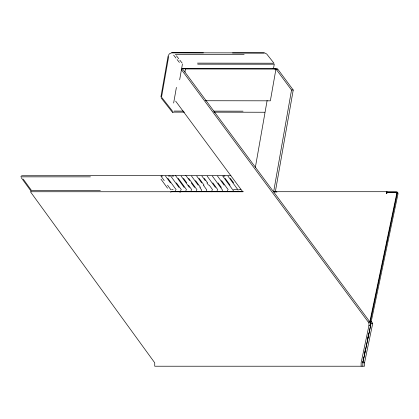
<?xml version="1.0" encoding="UTF-8"?>
<svg xmlns="http://www.w3.org/2000/svg" width="419" height="419" viewBox="0 0 419 419"><rect width="100%" height="100%" fill="white"/><g stroke="black" fill="none" stroke-linecap="round" stroke-linejoin="round"><path stroke-width="0.63" d="M386.899 192.902L386.821 192.562M20.95 176.849L21.123 176.21M160.906 96.904L168.056 56.251M168.674 56.481L161.524 97.14L172.272 110.852M173.649 103.027L176.399 87.382M179.662 79.793L182.412 64.144M181.946 69.601L182.165 68.334L272.612 68.449L275.943 69.072L270.36 100.822L205.289 100.738M184.941 72.126L185.497 68.952L275.943 69.072M255.375 167.317L267.133 100.471M273.513 68.47L274.262 64.207L197.716 64.165M273.644 191.745L291.53 90.027L276.032 69.093L272.785 68.334L277.734 69.093L293.232 90.027L275.346 191.745L273.644 191.745A4.258 3.687 -90 0 1 275.204 192.143M243.125 191.745L30.419 191.745L154.737 362.817L154.737 366.222L364.53 366.222L364.53 362.817L372.727 323.384L371.192 321.268M181.244 69.381L368.144 321.876A4.258 3.687 -90 0 1 368.924 325.642L361.126 362.817L361.126 366.222M369.731 322.316L396.741 193.594A0.765 0.665 90 0 0 396.096 192.646L386.601 192.646L386.601 193.327M376.288 292.86L376.561 291.577M383.411 258.916L383.684 257.633M387.177 240.983L387.444 239.705M390.534 224.972L390.801 223.694M394.295 207.044L394.567 205.76M370.029 323.059L397.217 193.484L397.06 192.845L396.468 192.562L386.967 192.562L386.967 191.708L396.468 191.708L397.725 192.305L398.05 193.657L370.192 326.427M363.095 360.256L363.629 357.706M364.3 354.511L365.373 349.404M367.646 338.557L368.72 333.451M168.171 55.764L169.381 53.831L171.706 52.789L203.451 52.878M362.634 362.032L362.828 361.534M175.498 191.106L175.634 190.189M180.699 191.106L180.84 190.189M185.905 191.106L186.041 190.189M191.106 191.106L191.247 190.189M196.312 191.106L196.448 190.189M201.513 191.106L201.565 189.927L199.795 187.445M206.719 191.106L206.651 189.713L203.351 185.177M211.92 191.106L212.061 190.189M217.126 191.106L217.262 190.189M222.327 191.106L222.259 189.713L212.365 176.095M227.533 191.106L227.669 190.189M232.734 191.106L232.859 190.797M237.94 191.106L238.065 190.797M179.819 192.185L180.243 191.708L180.243 192.138M170.528 192.138L171.565 191.708L243.12 191.708M21.589 175.744L230.895 175.571M196.218 191.703L195.94 191.745L196.27 191.703M197.449 63.122L273.984 63.222L266.772 54.072L264.808 52.988L232.493 52.941M172.439 112.035L173.068 112.119L172.204 111.915M264.19 52.899L171.706 52.789M276.032 69.093L277.734 69.093M291.53 90.027L293.232 90.027M162.457 176.074L160.933 176.074L164.232 180.61M168.475 176.074L169.967 176.074M172.188 176.074L173.681 176.074M223.479 176.074L224.966 176.074M21.589 176.849L90.436 176.849M171.591 189.692L173.115 189.692M233.373 189.692L237.102 189.692M238.579 189.692L240.815 189.692M100.335 190.467L31.483 190.467L23.239 179.117M273.23 191.708L386.842 191.708L386.418 193.327L387.025 193.327M368.427 321.876L369.846 321.876A4.258 3.687 -90 0 1 370.626 325.642L362.828 362.817L362.828 366.222M372.727 323.384L371.025 323.384L362.828 362.817L364.53 362.817M368.924 325.642L370.344 325.642M175.252 54.318L244.136 54.407M174.157 111.082L183.255 111.098M213.7 111.135L243.041 111.171M172.748 112.119L184.444 112.13M214.209 112.156L264.756 112.25M185.497 68.952L182.165 68.334L369.846 321.876M386.967 191.766L386.763 192.902M176.404 55.779L178.698 58.707M179.845 60.174L182.145 63.101M173.639 55.13L175.938 58.058M177.085 59.524L179.379 62.452M161.179 97.952L171.926 111.663M175.655 101.131L242.727 191.745M230.33 178.342L233.629 182.883M227.952 176.074L237.872 189.713M225.123 178.342L230.073 185.151M222.746 176.074L232.665 189.713M221.572 180.61L228.166 189.692M217.545 176.074L224.139 185.151M218.016 182.883L221.316 187.424M212.815 182.883L217.76 189.692M207.159 176.095L215.382 187.424M204.31 178.342L207.609 182.883M209.259 185.151L212.559 189.692M201.932 176.074L205.231 180.61M206.902 182.904L208.552 185.177M199.109 178.342L204.058 185.151M196.752 176.095L201.675 182.883M195.553 180.61L200.502 187.424M191.525 176.074L198.124 185.151M188.702 178.342L196.946 189.692M186.324 176.074L189.624 180.61M191.268 182.883L194.568 187.424M183.496 178.342L186.795 182.883M188.445 185.151L191.745 189.692M181.118 176.074L189.367 187.424M178.295 178.342L186.539 189.692M175.917 176.074L184.161 187.424M176.389 182.883L181.338 189.692M170.711 176.074L178.96 187.424M167.888 178.342L176.132 189.692M165.51 176.074L170.454 182.883M167.532 185.151L170.832 189.692M160.938 179.117L167.537 188.199M21.196 177.598L31.09 191.216M396.688 192.672A0.765 0.665 90 0 1 397.165 193.594M275.346 191.745A4.258 3.687 -90 0 1 276.907 192.143M185.722 175.744A1.278 0.639 90 0 1 185.879 175.619M175.315 175.744A1.278 0.639 -90 0 1 175.472 175.619M233.593 190.797L233.462 191.106L233.593 190.797M211.825 191.703L211.548 191.745L211.878 191.703"/></g></svg>
